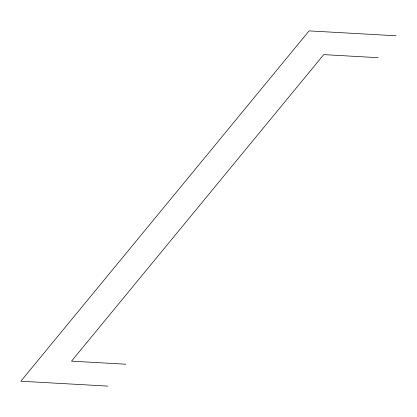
<?xml version="1.0" encoding="UTF-8"?>
<svg xmlns="http://www.w3.org/2000/svg" width="417" height="417" viewBox="0 0 417 417"><rect width="100%" height="100%" fill="white"/><g stroke="black" fill="none" stroke-linecap="round" stroke-linejoin="round"><path stroke-width="0.63" d="M396.15 35.784L309.096 30.889L20.85 381.216L107.904 386.111M378.136 57.682L323.728 54.622L71.51 361.158L125.918 364.218"/></g></svg>
